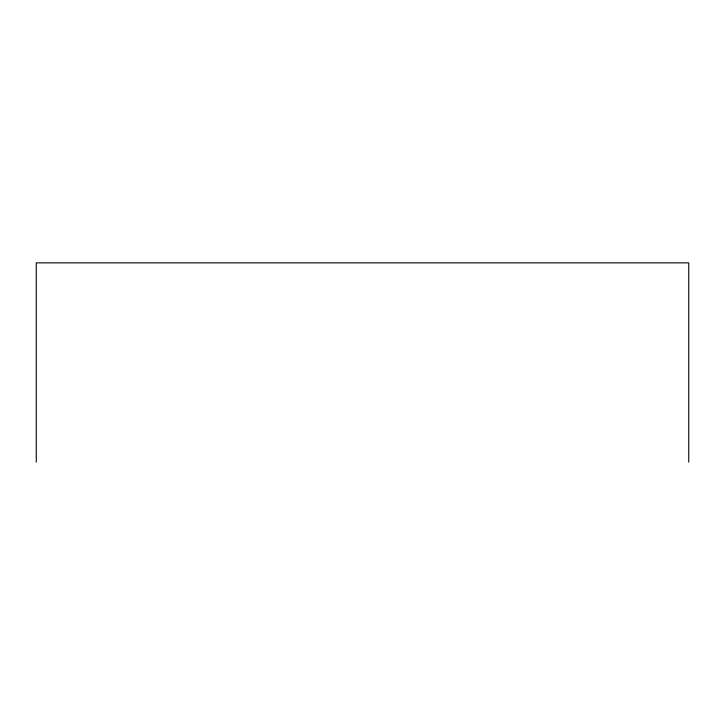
<?xml version="1.0" encoding="UTF-8"?>
<svg xmlns="http://www.w3.org/2000/svg" width="725" height="725" viewBox="0 0 725 725"><rect width="100%" height="100%" fill="white"/><g stroke="black" fill="none" stroke-linecap="round" stroke-linejoin="round"><path stroke-width="1.09" d="M688.75 462.133L688.75 262.867L36.25 262.867L36.25 462.133"/></g></svg>
